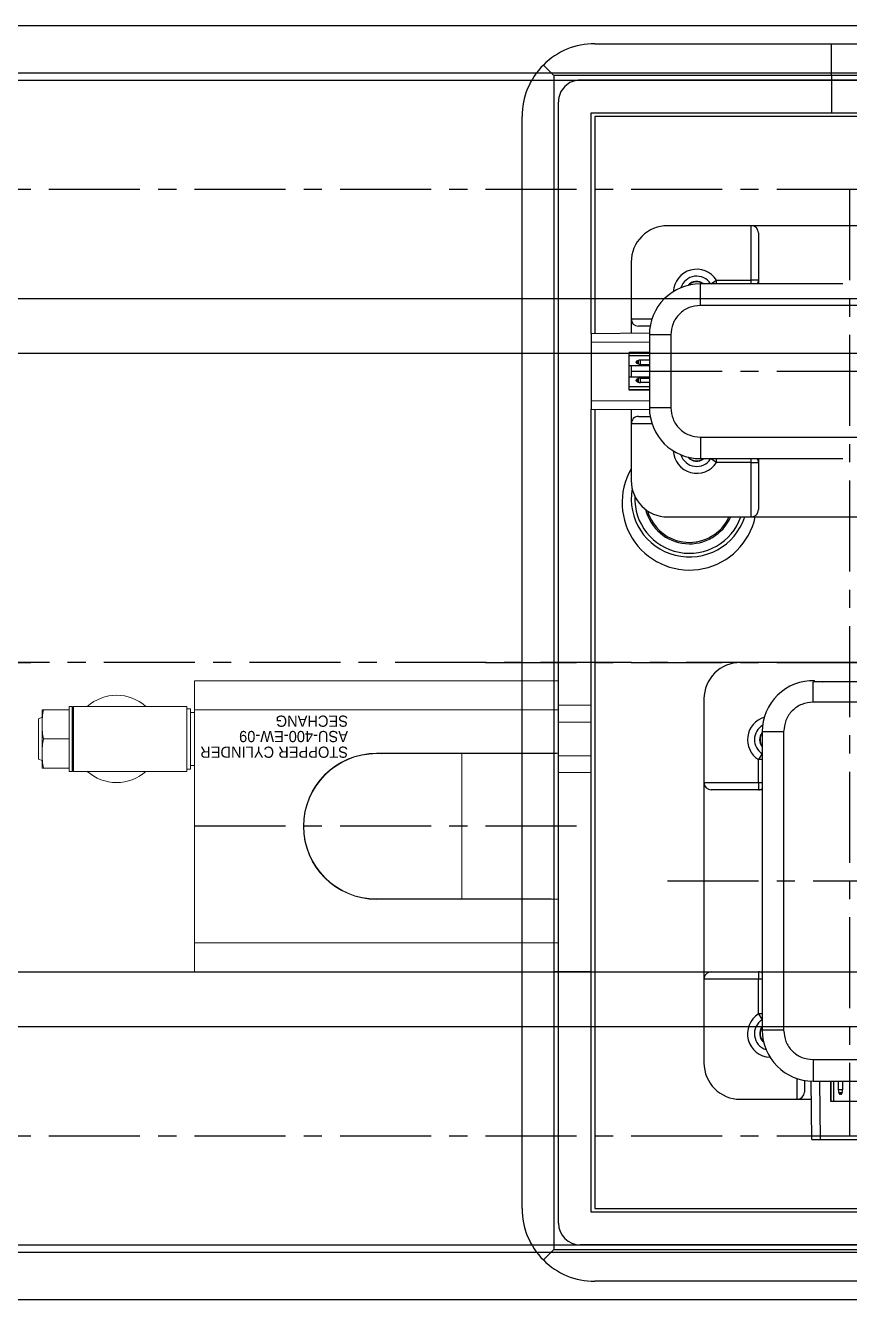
# Model space of a CAD drawing. Header units: inches. Extents: x 0 to 23821, y 0 to 11279.
# Drawn here: x 5733.9 to 5847.1, y 4330.3 to 4505.3 of the extents above; entities that cross this region are included whole.
import ezdxf

# ---------------------------------------------------------------- set-up
doc = ezdxf.new("R2010")
doc.units = ezdxf.units.IN
doc.header["$LTSCALE"] = 10
doc.header["$MEASUREMENT"] = 0
doc.linetypes.add('CENTER', pattern=[2, 1.25, -0.25, 0.25, -0.25])
for name, color, linetype in [('11', 1, 'CENTER'), ('B', 123, 'Continuous'), ('BOM-T', 4, 'Continuous'), ('G', 231, 'Continuous'), ('P', 142, 'Continuous'), ('Y', 60, 'Continuous')]:
    doc.layers.add(name, color=color, linetype=linetype)
doc.layers.add('88', color=35, linetype='Continuous', lineweight=5)
doc.styles.add('SCI', font='')
doc.styles.get('SCI').set_extended_font_data('Gulim')

# ---------------------------------------------------------------- blocks, each defined once
blk = doc.blocks.new('A$C36ac1f08')
for p, q in [((-6520, -12), (-280, -12)), ((-6520, -57), (-280, -57)), ((-6520, -142), (-280, -142)), ((-6520, -187), (-280, -187))]:
    blk.add_line(p, q)
at = {"layer": '11'}
for p, q in [((-6520, -34.5), (-280, -34.5)), ((-279.95, -99.5), (-6520, -99.5)), ((-6520, -164.5), (-280, -164.5))]:
    blk.add_line(p, q, dxfattribs=at)
at = {"layer": 'B'}
for p, q in [((-6520, -19.5), (-280, -19.5)), ((-6520, -49.5), (-280, -49.5)), ((-6520, -149.5), (-280, -149.5)), ((-6520, -179.5), (-280, -179.5))]:
    blk.add_line(p, q, dxfattribs=at)
at = {"layer": 'G'}
for p, q in [((-6520, -18.5), (-280, -18.5)), ((-6520, -180.5), (-280, -180.5))]:
    blk.add_line(p, q, dxfattribs=at)
blk = doc.blocks.new('A$Ce158b9f5')
for p, q in [((15, 177.5), (325, 177.5)), ((332.07, 174.57), (330.63, 173.13)), ((330.63, 173.13), (9.37, 173.13)), ((330.63, 135), (330.63, 173.13)), ((14.5, 168), (325.5, 168)), ((325, 167.5), (15, 167.5)), ((325, 57.69), (325, 167.5)), ((325.5, 168), (325.5, 135)), ((335, 167.5), (335, 135)), ((295.19, 158), (284.81, 158)), ((293.99, 158), (294.06, 150)), ((295.19, 158), (295.26, 150)), ((287.42, 152.8), (292.58, 152.8)), ((292.15, 152.8), (292.15, 150)), ((292.55, 152.8), (292.55, 150)), ((292.58, 150), (292.58, 152.8)), ((297.2, 152.5), (295.23, 152.5)), ((305, 152.5), (297.2, 152.5)), ((297.2, 152.5), (297.2, 149.65)), ((290.95, 151.21), (291.55, 151.21)), ((290.95, 150), (290.95, 151.21)), ((291.01, 151.55), (291.06, 151.7)), ((291.49, 151.55), (291.01, 151.55)), ((291.44, 151.7), (291.06, 151.7)), ((291.21, 151.8), (291.29, 151.8)), ((291.44, 151.7), (291.49, 151.55)), ((291.55, 150), (291.55, 151.21)), ((296.2, 149.9), (296.2, 151.5)), ((295, 150), (285, 150)), ((295, 147.05), (295, 150)), ((295, 147.05), (285, 147.05)), ((310, 136), (310, 147.5)), ((299.05, 102), (299.05, 143)), ((299.05, 143), (302, 143)), ((302, 102), (302, 143)), ((302, 140.78), (302.52, 140.78)), ((302.52, 140.78), (302.01, 141.58)), ((302.52, 140.78), (302.52, 136)), ((302, 136), (302.52, 136)), ((302.52, 135), (302, 135)), ((302.52, 136), (310, 136)), ((302.52, 135), (302.52, 136)), ((309, 135), (302.52, 135)), ((310, 109), (310, 136)), ((325.5, 135), (330.63, 135)), ((325.5, 135), (325.5, 57.69)), ((335, 135), (330.63, 135)), ((330.63, 11.87), (330.63, 135)), ((335, 135), (335, 17.5)), ((302, 110), (302.52, 110)), ((302.52, 109), (302, 109)), ((302.52, 110), (309, 110)), ((302.52, 109), (302.52, 110)), ((310, 109), (302.52, 109)), ((302.52, 109), (302.52, 105.82)), ((310, 97.5), (310, 109)), ((302, 105.82), (302.52, 105.82)), ((302.01, 105.02), (302.52, 105.82)), ((302, 102), (299.05, 102)), ((285, 97.95), (295, 97.95)), ((295, 97.95), (295, 95.16)), ((285, 95.16), (295, 95.16)), ((293.2, 95.1), (291, 95.1)), ((293.2, 95.16), (293.2, 95.1)), ((294.79, 95.16), (294.81, 95)), ((35, 92.5), (305, 92.5)), ((315, 72.5), (25, 72.5)), ((303.5, 72.5), (303.5, 65.02)), ((302.5, 65.02), (302.5, 71.5)), ((320, 59.7), (320, 67.5)), ((303.5, 65.02), (302.5, 65.02)), ((302.5, 64.5), (302.5, 65.02)), ((303.5, 65.02), (308.28, 65.02)), ((303.5, 65.02), (303.5, 64.5)), ((308.28, 65.02), (309.08, 64.51)), ((308.28, 65.02), (308.28, 64.5)), ((310.5, 64.5), (290.94, 64.5)), ((310.5, 61.55), (310.5, 64.5)), ((310.5, 61.55), (269.5, 61.55)), ((317.15, 59.7), (320, 59.7)), ((320, 57.73), (320, 59.7)), ((319, 58.7), (317.4, 58.7)), ((325.5, 57.69), (317.5, 57.76)), ((314.55, 47.5), (314.55, 57.5)), ((314.55, 57.5), (317.5, 57.5)), ((317.5, 47.5), (317.5, 57.5)), ((325.5, 56.49), (317.5, 56.56)), ((325.5, 48.51), (325.5, 56.49)), ((317.5, 55.08), (320.3, 55.08)), ((317.5, 55.05), (320.3, 55.05)), ((317.5, 54.65), (320.3, 54.65)), ((320.3, 55.08), (320.3, 49.92)), ((317.5, 54.05), (318.71, 54.05)), ((318.71, 53.45), (317.5, 53.45)), ((320.3, 53.25), (317.5, 53.25)), ((318.71, 54.05), (318.71, 53.45)), ((319.05, 53.51), (319.05, 53.99)), ((319.2, 53.94), (319.05, 53.99)), ((319.05, 53.51), (319.2, 53.56)), ((319.2, 53.56), (319.2, 53.94)), ((319.3, 53.79), (319.3, 53.71)), ((320, 51.75), (320, 53.25)), ((317.5, 51.75), (320.3, 51.75)), ((318.71, 51.55), (317.5, 51.55)), ((317.5, 50.95), (318.71, 50.95)), ((318.71, 51.55), (318.71, 50.95)), ((319.05, 51.01), (319.05, 51.49)), ((319.05, 51.49), (319.2, 51.44)), ((319.2, 51.06), (319.05, 51.01)), ((319.2, 51.06), (319.2, 51.44)), ((319.3, 51.29), (319.3, 51.21)), ((320.3, 50.35), (317.5, 50.35)), ((320.3, 49.95), (317.5, 49.95)), ((317.5, 49.92), (320.3, 49.92)), ((314.55, 47.5), (317.5, 47.5)), ((325.5, 48.51), (317.5, 48.44)), ((325.5, 47.31), (317.5, 47.24)), ((320, 45.3), (320, 47.27)), ((325, 17.5), (325, 47.31)), ((325.5, 47.31), (325.5, 17)), ((317.4, 46.3), (319, 46.3)), ((320, 45.3), (317.15, 45.3)), ((320, 37.5), (320, 45.3)), ((269.5, 43.45), (310.5, 43.45)), ((310.5, 43.45), (310.5, 40.5)), ((290.94, 40.5), (310.5, 40.5)), ((302.5, 39.98), (302.5, 40.5)), ((303.5, 40.5), (303.5, 39.98)), ((308.28, 40.5), (308.28, 39.98)), ((309.08, 40.49), (308.28, 39.98)), ((302.5, 39.98), (303.5, 39.98)), ((302.5, 33.5), (302.5, 39.98)), ((308.28, 39.98), (303.5, 39.98)), ((303.5, 39.98), (303.5, 32.5)), ((25, 32.5), (315, 32.5)), ((325.5, 17), (14.5, 17)), ((15, 17.5), (325, 17.5)), ((292.5, 11.87), (292.5, 17)), ((9.37, 11.87), (330.63, 11.87)), ((292.5, 11.87), (292.5, 7.5)), ((332.07, 10.43), (330.63, 11.87)), ((325, 7.5), (15, 7.5))]:
    blk.add_line(p, q)
at = {"flags": 128}
blk.add_lwpolyline([(293.73, 95.16), (293.69, 95.15), (293.2, 95.1)], dxfattribs=at)
for centre, radius, start, end in [((325, 167.5), 10, 45, 90), ((325, 167.5), 10, 0, 45), ((297.2, 151.5), 1, 90, 180), ((305, 147.5), 5, 0, 90), ((291.95, 151.21), 1, 160, 180), ((291.21, 151.65), 0.15, 90, 160), ((291.29, 151.65), 0.15, 20, 90), ((290.55, 151.21), 1, 0, 20), ((295, 143), 7, 0, 90), ((300.8, 143.5), 3.22, 302.2945, 87.6704), ((300.8, 143.5), 2.27, 302.2945, 72.8386), ((300.8, 143.5), 1.55, 320.6725, 50.233), ((300.8, 143.5), 1.5, 323.1301, 47.5057), ((302.52, 135.91), 0.914, 235.1343, 269.8785), ((309, 136), 1, 270, 0), ((302.52, 109.09), 0.914, 90.1215, 124.8657), ((309, 109), 1, 0, 90), ((300.8, 103.1), 3.22, 286.4387, 57.7055), ((300.8, 103.1), 2.27, 300.3137, 57.7055), ((300.8, 103.1), 1.55, 320.6725, 39.3275), ((300.8, 103.1), 1.5, 323.1301, 36.8699), ((295, 102), 7, 268.4557, 0), ((305, 97.5), 5, 270, 0), ((312, 70.55), 9.25, 329.8673, 167.8301), ((312, 70), 8, 349.9385, 161.79), ((312, 70), 7.5, 357.6497, 160.5288), ((312, 70), 6.2, 13.8612, 156.22), ((312, 70), 6, 16.1275, 155.3757), ((303.5, 71.5), 1, 90, 180), ((315, 67.5), 5, 0, 90), ((311, 63.3), 3.22, 2.3296, 147.7055), ((303.41, 65.02), 0.914, 180.1215, 214.8657), ((311, 63.3), 2.27, 17.1614, 147.7055), ((311, 63.3), 1.55, 39.767, 129.3275), ((311, 63.3), 1.5, 42.4943, 126.8699), ((310.5, 57.5), 7, 0, 90), ((319, 59.7), 1, 270, 0), ((318.71, 53.05), 1, 70, 90), ((318.71, 54.45), 1, 270, 290), ((319.15, 53.79), 0.15, 0, 70), ((319.15, 53.71), 0.15, 290, 360), ((318.71, 50.55), 1, 70, 90), ((318.71, 51.95), 1, 270, 290), ((319.15, 51.29), 0.15, 0, 70), ((319.15, 51.21), 0.15, 290, 0), ((310.5, 47.5), 7, 270, 0), ((319, 45.3), 1, 0, 90), ((303.41, 39.98), 0.914, 145.1343, 179.8785), ((311, 41.7), 3.22, 212.2945, 357.6704), ((311, 41.7), 2.27, 212.2945, 342.8386), ((311, 41.7), 1.55, 230.6725, 320.233), ((311, 41.7), 1.5, 233.1301, 317.5057), ((315, 37.5), 5, 270, 0), ((303.5, 33.5), 1, 180, 270), ((325, 17.5), 10, 315, 0), ((325, 17.5), 10, 270, 315)]:
    blk.add_arc(centre, radius, start, end)
for points in [[(299.05, 143), (298.99, 143.53), (298.87, 144.59), (297.93, 145.93), (296.59, 146.87), (295.53, 146.99), (295, 147.05)], [(295, 97.95), (295.53, 98.01), (296.59, 98.13), (297.93, 99.07), (298.87, 100.41), (298.99, 101.47), (299.05, 102)], [(314.55, 57.5), (314.49, 58.03), (314.37, 59.09), (313.43, 60.43), (312.09, 61.37), (311.03, 61.49), (310.5, 61.55)], [(310.5, 43.45), (311.03, 43.51), (312.09, 43.63), (313.43, 44.57), (314.37, 45.91), (314.49, 46.97), (314.55, 47.5)]]:
    blk.add_open_spline(points, degree=3)
for points in [[(325.5, 56.49), (325.5, 56.64), (325.5, 56.96), (325.5, 57.35), (325.5, 57.63), (325.5, 57.67), (325.5, 57.69)], [(325.5, 47.31), (325.5, 47.33), (325.5, 47.37), (325.5, 47.65), (325.5, 48.04), (325.5, 48.36), (325.5, 48.51)]]:
    blk.add_open_spline(points, degree=3, knots=[0, 0, 0, 0, 0.250002, 0.5, 0.749998, 1, 1, 1, 1])
at = {"layer": '11'}
for p, q in [((290, 27.5), (290, 157.5)), ((315, 122.5), (25, 122.5)), ((340, 92.5), (0, 92.5)), ((320, 52.5), (15, 52.5))]:
    blk.add_line(p, q, dxfattribs=at)
at = {"layer": 'Y'}
for p, q in [((13, 172.5), (327, 172.5)), ((330, 169.5), (330, 15.5)), ((13, 12.5), (327, 12.5))]:
    blk.add_line(p, q, dxfattribs=at)
for centre, start, end in [((327, 169.5), 0, 90), ((327, 15.5), 270, 0)]:
    blk.add_arc(centre, 3, start, end, dxfattribs=at)
blk = doc.blocks.new('A$Ccf1b08b7')
at = {"layer": 'P'}
blk.add_blockref('A$Ce158b9f5', (-170, -92.5), dxfattribs=at)
blk = doc.blocks.new('A$C83621654')
for p, q in [((0, 20), (50, 20)), ((0, -20), (0, 20)), ((50, 20), (50, 16)), ((50, 16), (0, 16)), ((50, -16), (50, 16)), ((25, 10.03), (0, 10.03)), ((4.25, 9.97), (0.98, 9.97)), ((4.25, 9.97), (5.25, 9.97)), ((5.25, 9.97), (13.25, 9.97)), ((13.25, 9.97), (13.25, -9.98)), ((25, 9.97), (13.25, 9.97)), ((-4.5, -7.38), (0, -7.38)), ((-4.5, -9.69), (-4.5, -7.38)), ((50.56, -8.35), (50.06, -8.35)), ((51.06, -7.85), (50.56, -7.85)), ((50.56, -7.85), (50.56, -16.15)), ((66.61, -7.55), (51.06, -7.55)), ((51.06, -7.55), (51.06, -16.45)), ((66.71, -7.65), (66.61, -7.55)), ((66.61, -7.55), (66.61, -16.45)), ((66.81, -7.55), (66.71, -7.65)), ((66.71, -7.65), (66.71, -16.35)), ((67.21, -7.55), (66.81, -7.55)), ((66.81, -7.55), (66.81, -16.45)), ((67.21, -7.55), (67.21, -8)), ((67.21, -8), (67.21, -8.31)), ((70.74, -8), (67.21, -8)), ((67.21, -8.31), (67.21, -11.69)), ((70.96, -8), (70.96, -10)), ((-4.5, -9.69), (0, -9.69)), ((-4.5, -14.31), (-4.5, -9.69)), ((25, -10.04), (0, -10.04)), ((0.98, -9.98), (0.25, -9.98)), ((0.98, -9.98), (4.25, -9.98)), ((5.25, -9.98), (4.25, -9.98)), ((13.25, -9.98), (5.25, -9.98)), ((13.25, -9.98), (25, -9.98)), ((71.46, -9.22), (70.96, -9.03)), ((70.96, -10), (70.96, -14)), ((71.46, -9.22), (71.46, -14.78)), ((67.21, -11.69), (67.21, -12)), ((70.74, -12), (67.21, -12)), ((67.21, -12), (67.21, -12.31)), ((67.21, -12.31), (67.21, -15.69)), ((-4.5, -14.31), (0, -14.31)), ((-4.5, -16.62), (-4.5, -14.31)), ((50.06, -15.65), (50.56, -15.65)), ((67.21, -15.69), (67.21, -16)), ((70.96, -14), (70.96, -16)), ((70.96, -14.97), (71.46, -14.78)), ((-4.5, -16.62), (0, -16.62)), ((0, -16), (50, -16)), ((50, -16), (50, -20)), ((50.56, -16.15), (51.06, -16.15)), ((51.06, -16.45), (66.61, -16.45)), ((66.61, -16.45), (66.71, -16.35)), ((66.71, -16.35), (66.81, -16.45)), ((66.81, -16.45), (67.21, -16.45)), ((70.74, -16), (67.21, -16)), ((67.21, -16), (67.21, -16.45)), ((50, -20), (0, -20))]:
    blk.add_line(p, q)
at = {"flags": 128}
for points in [[(23.9, 9.97), (24.1, 9.99), (25, 10.03)], [(25, -10.04), (24.1, -9.99), (23.9, -9.98)]]:
    blk.add_lwpolyline(points, dxfattribs=at)
for centre, radius, start, end in [((25, 0), 10, 0, 94.0523), ((25, 0), 10.04, 270, 90), ((25, 0), 9.98, 270, 90), ((25, 0), 10, 265.9477, 0), ((60.71, -12), 6, 90, 132.1264), ((60.71, -12), 6, 47.8736, 90), ((60.71, -12), 6, 227.8736, 312.1264)]:
    blk.add_arc(centre, radius, start, end)
for points, knots in [([(70.74, -8), (70.8, -8.33), (70.93, -8.99), (70.95, -9.66), (70.96, -10)], [0, 0, 0, 0, 0.498112, 1, 1, 1, 1]), ([(70.96, -8), (70.94, -8), (70.9, -8), (70.77, -8), (70.74, -8)], [0, 0, 0, 0, 0.7848426, 1, 1, 1, 1]), ([(70.96, -10), (70.95, -10.33), (70.93, -11.01), (70.8, -11.67), (70.74, -12)], [0, 0, 0, 0, 0.49778, 1, 1, 1, 1]), ([(70.74, -12), (70.8, -12.33), (70.93, -12.99), (70.95, -13.66), (70.96, -14)], [0, 0, 0, 0, 0.498113, 1, 1, 1, 1]), ([(70.96, -14), (70.95, -14.33), (70.93, -15.01), (70.8, -15.67), (70.74, -16)], [0, 0, 0, 0, 0.497781, 1, 1, 1, 1]), ([(70.74, -16), (70.77, -16), (70.9, -16), (70.94, -16), (70.96, -16)], [0, 0, 0, 0, 0.2151574, 1, 1, 1, 1])]:
    blk.add_open_spline(points, degree=3, knots=knots)
at = {"layer": '11'}
blk.add_line((-2.5, 0), (52.5, 0), dxfattribs=at)
at = {"layer": 'BOM-T', "color": 4, "style": 'SCI'}
for s, p in [('STOPPER CYLINDER', (28.91, -10.95)), ('ASU-400-EW-09', (28.91, -13.1)), ('SECHANG', (28.91, -15.21))]:
    blk.add_text(s, height=1.536, dxfattribs=at).set_placement(p)
blk = doc.blocks.new('A$Ca7bf00eb')
at = {"layer": '88'}
blk.add_blockref('A$C83621654', (160, 22.5), dxfattribs=at)
at = {"layer": 'P'}
blk.add_blockref('A$Ce158b9f5', (-170, -92.5), dxfattribs=at)

msp = doc.modelspace()

# ---------------------------------------------------------------- block references
msp.add_blockref('A$C36ac1f08', (8237.14339049, 4517.30962586, -227228.55083111))
at = {"rotation": 180}
for name, p in [('A$Ccf1b08b7', (5567.14339049, 4417.80962586, -227228.55083111)), ('A$Ca7bf00eb', (5967.14339049, 4417.80962586, -227228.55083111))]:
    msp.add_blockref(name, p, dxfattribs=at)

doc.saveas('drawing.dxf')
